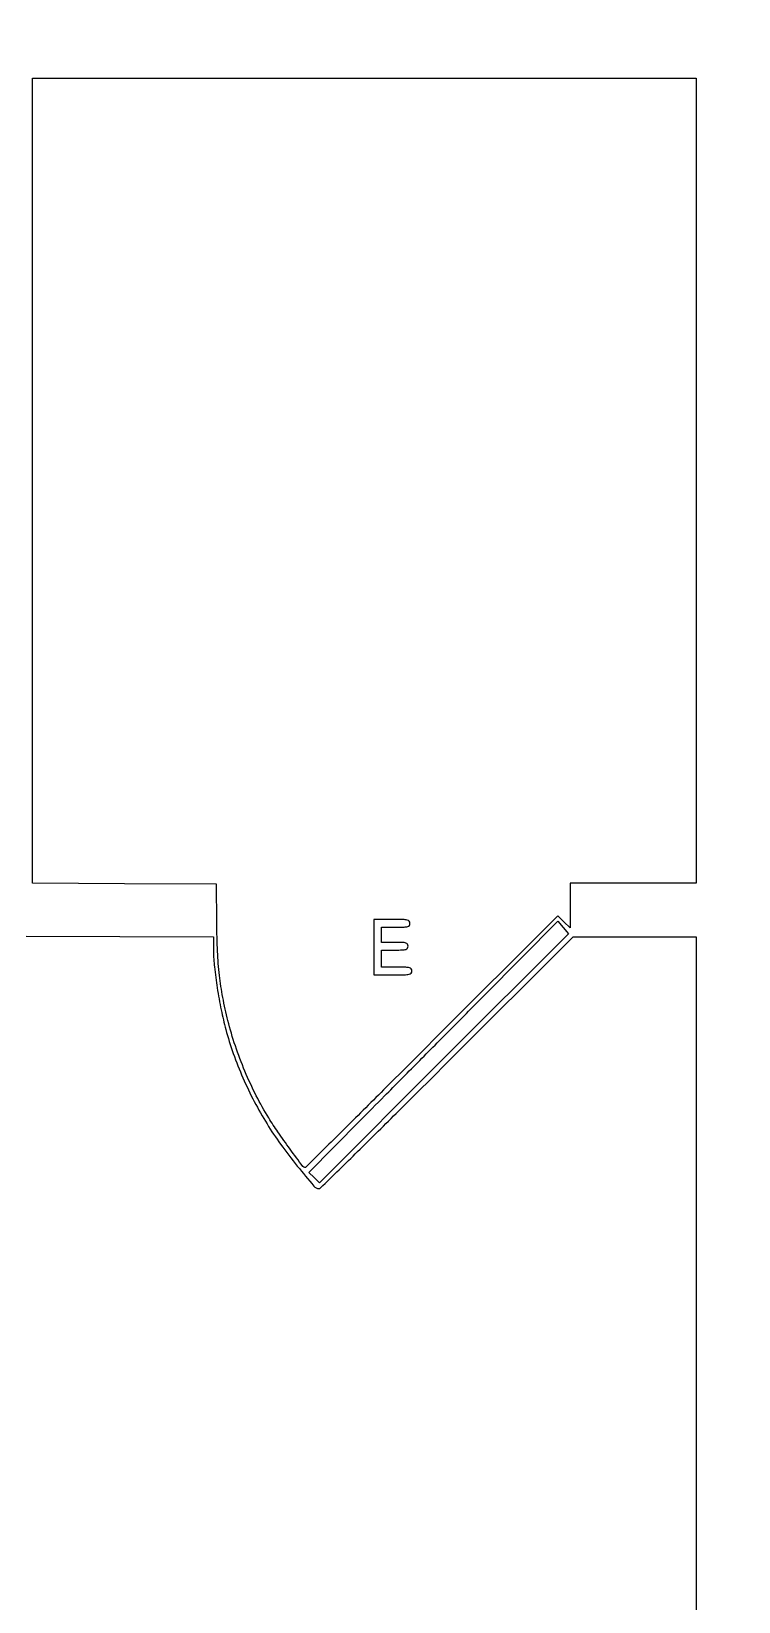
# Model space of a CAD drawing. Extents: x 0 to 1066, y 0 to 761.
# Drawn here: x 380.2 to 411.6, y 425.2 to 494.9 of the extents above; entities that cross this region are included whole.
import ezdxf

# ---------------------------------------------------------------- set-up
doc = ezdxf.new("R2010")
doc.units = 0
doc.header["$MEASUREMENT"] = 0

msp = doc.modelspace()

# ---------------------------------------------------------------- linework, layer by layer
for points in [[(183.390323, 95.266879, 0.000001), (192.989143, 95.254457, 0.000118)], [(329.859243, 95.267872, -0.000023), (352.558836, 95.240684, -0.000004), (375.624384, 95.211821, -0.198594)], [(479.458836, 95.240684, -0.000004), (502.524384, 95.211821, -0.198594)], [(733.258836, 95.240684, -0.000004), (756.324384, 95.211821, -0.198594)], [(289.192229, 95.24091, -0.000004), (312.172908, 95.212432, -0.198597)], [(416.092229, 95.24091, -0.000004), (439.072908, 95.212432, -0.198597)], [(542.992229, 95.24091, -0.000004), (565.972908, 95.212432, -0.198597)], [(606.442229, 95.24091, -0.000004), (629.422908, 95.212432, -0.198597)], [(669.892229, 95.24091, -0.000004), (692.872908, 95.212432, -0.198597)], [(375.865972, 145.56135, -0.000139), (375.849221, 127.376659, -0.000232), (375.823742, 112.056445, -0.000003), (375.794083, 98.149601, -0.198357)], [(380.00205, 454.745735), (388.314, 454.724171), (388.314017, 454.068935, 0.027669), (388.352113, 453.381363, 0.01133), (388.476456, 452.454319, 0.01128), (388.652867, 451.476829, 0.015711), (388.857721, 450.611784, 0.019465), (389.191376, 449.54405, 0.017402), (389.618455, 448.464139, 0.017305), (390.122456, 447.410054, 0.018637), (390.686718, 446.419697, 0.0181), (391.290914, 445.519943, 0.012861), (392.029523, 444.55491, 0.00587), (392.765115, 443.664962, 0.220559), (392.99623, 443.5578, 0.196551), (393.064385, 443.585669, 0.000105), (394.70559, 445.197982, 0.001355), (396.529769, 447.000545, 0.000823), (398.6775, 449.1414), (404.260619, 454.725), (406.98921, 454.725), (409.7178, 454.725), (409.7178, 413.069768)], [(346.563902, 371.425418, 0.00004), (306.862038, 371.429101, 0.000546)]]:
    msp.add_lwpolyline(points, format="xyb")
for points in [[(409.06215, 749.15415), (40.8618, 749.132981), (40.8618, 380.65769), (40.8618, 12.1824), (501.2973, 12.1824), (961.7328, 12.1824), (961.7328, 380.646631), (961.7328, 749.110861), (961.41555, 749.1633, 0.040886), (961.153339, 749.184871, 0.000002), (934.190609, 749.194398, 0.000089), (904.448031, 749.199508, 0.000054), (869.1804, 749.195529, -0.000029), (813.61687, 749.186499, -0.000004), (696.10453, 749.175037, -0.000004), (556.774728, 749.163736, -0.000004)], [(409.7178, 474.9444), (409.7178, 457.0938), (406.926, 457.0938), (404.1342, 457.0938), (404.1342, 456.104304), (404.1342, 455.114809), (403.857146, 455.38334), (403.580091, 455.651872), (397.998836, 450.070136, -0.000402), (395.855341, 447.929903, -0.000667), (394.042994, 446.128035, -0.000025), (392.403172, 444.502202, -0.197786), (392.369646, 444.4884, -0.23755), (392.275097, 444.536007, -0.001545), (391.705653, 445.309192, -0.006635), (391.167136, 446.06601, -0.012982), (390.762129, 446.685257, -0.021043), (390.207641, 447.67385, -0.018015), (389.706644, 448.757494, -0.017874), (389.280842, 449.884329, -0.019723), (388.951874, 451.0026, -0.014874), (388.724341, 452.035031, -0.018277), (388.576256, 453.010732, -0.016722), (388.491279, 454.062319, -0.009633), (388.455795, 455.332478), (388.4409, 457.0515), (384.35895, 457.073462), (380.277, 457.095425), (380.277, 474.945212), (380.277, 492.795), (394.9974, 492.795), (409.7178, 492.795)], [(398.533183, 449.335482), (393.014077, 443.815893), (392.776616, 444.043396), (392.539155, 444.270898), (394.804532, 446.558099, -0.000109), (395.901296, 447.664945, -0.000047), (397.361255, 449.137403, -0.000047), (398.914311, 450.703165, -0.000062), (400.327104, 452.126896), (403.5843, 455.408492), (403.818295, 455.131781), (404.052289, 454.85507)], [(395.4204, 454.2597), (395.4204, 453.033), (396.2664, 453.033, 0.003852), (396.785304, 453.036998, 0.045528), (396.9855, 453.05838, 0.160003), (397.076685, 453.109951, 0.186821), (397.1124, 453.2022, 0.157888), (397.08286, 453.293416, 0.176663), (397.00665, 453.344962, 0.055952), (396.841778, 453.367053, 0.005351), (396.4356, 453.3714), (395.7588, 453.3714), (395.7588, 453.7521), (395.7588, 454.1328), (396.351, 454.1328, 0.006583), (396.700892, 454.137407, 0.063075), (396.848025, 454.159993, 0.183695), (396.91687, 454.211426, 0.142406), (396.9432, 454.302, 0.142406), (396.91687, 454.392574, 0.183695), (396.848025, 454.444007, 0.063075), (396.700892, 454.466593, 0.006583), (396.351, 454.4712), (395.7588, 454.4712), (395.7588, 454.8096), (395.7588, 455.148), (396.3933, 455.148, 0.005909), (396.771326, 455.152467, 0.059311), (396.927338, 455.17479, 0.180365), (396.999856, 455.226288, 0.150217), (397.0278, 455.3172, 0.179874), (396.993594, 455.409207, 0.16431), (396.906187, 455.460797, 0.047763), (396.714809, 455.48233, 0.004147), (396.2241, 455.4864), (395.4204, 455.4864)]]:
    msp.add_lwpolyline(points, format="xyb", close=True)

doc.saveas('drawing.dxf')
